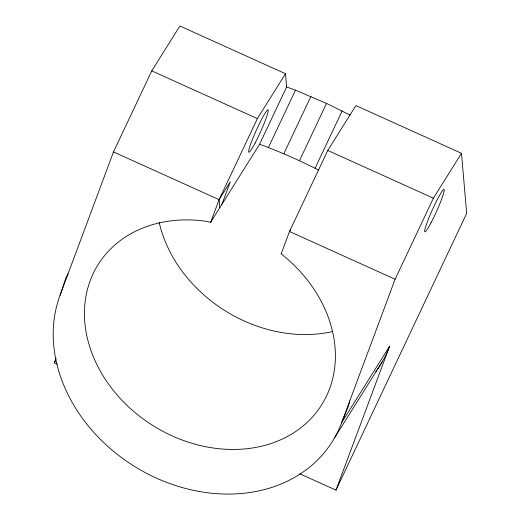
<?xml version="1.0" encoding="UTF-8"?>
<svg xmlns="http://www.w3.org/2000/svg" width="520" height="520" viewBox="0 0 520 520"><rect width="100%" height="100%" fill="white"/><g stroke="black" fill="none" stroke-linecap="round" stroke-linejoin="round"><path stroke-width="0.78" d="M349.732 400.972L348.615 405.71L341.64 422.695A155.246 126.204 32.1 0 1 156.455 478.127A155.246 126.204 32.1 0 1 60.034 295.38L65.904 277.894L68.127 273.656M60.034 295.38L113.49 151.924L151.769 70.87L179.894 26L285.5 73.743L286.631 86.951L259.571 144.261L210.691 222.228L204.029 220.994A131.957 107.276 32.1 0 0 92.144 353.73A131.957 107.276 32.1 0 0 286.637 436.885A131.957 107.276 32.1 0 0 281.548 254.137L281.093 254.059L289.497 231.498L327.769 150.442L355.901 105.573L461.507 153.316L466.654 213.408L335.978 490.146L299.761 473.772M57.33 364.163L54.373 362.83L56.069 358.28M210.691 222.228L219.096 199.667L257.368 118.612L285.5 73.743M221.878 204.38L230.282 181.825L219.096 199.667L219.785 207.721M461.507 153.316L433.375 198.185L395.103 279.247L341.64 422.695L389.662 346.099L335.978 490.146M54.373 362.83L55.757 359.892M259.571 144.261L268.418 147.498L295.483 90.188L326.528 103.402L350.051 115.07M268.418 147.498L283.822 153.758L310.889 96.447M283.822 153.758L299.462 160.719L326.528 103.402M318.669 170.131L315.075 168.253L342.134 110.942M290.355 230.126L289.497 231.498L395.103 279.247M334.646 437.697L382.668 361.101M286.631 86.951L295.483 90.188M151.769 70.87L257.368 118.612M327.769 150.442L433.375 198.185M113.49 151.924L219.096 199.667M299.462 160.719L315.075 168.253M332.377 331.584A131.957 107.276 32.1 0 1 159.237 222.638M376.714 370.37A155.246 126.204 32.1 0 1 375.785 371.637M389.662 346.099A155.246 126.204 32.1 0 1 377.631 369.083M431.048 222.742A23.29 2.243 -65.7 0 0 444.106 189.469A23.29 2.243 -65.7 0 0 428.168 219.694A23.29 2.243 -65.7 0 0 431.048 222.742M255.041 143.162A23.29 2.243 -65.7 0 0 268.106 109.895A23.29 2.243 -65.7 0 0 252.161 140.12A23.29 2.243 -65.7 0 0 255.041 143.162"/></g></svg>
